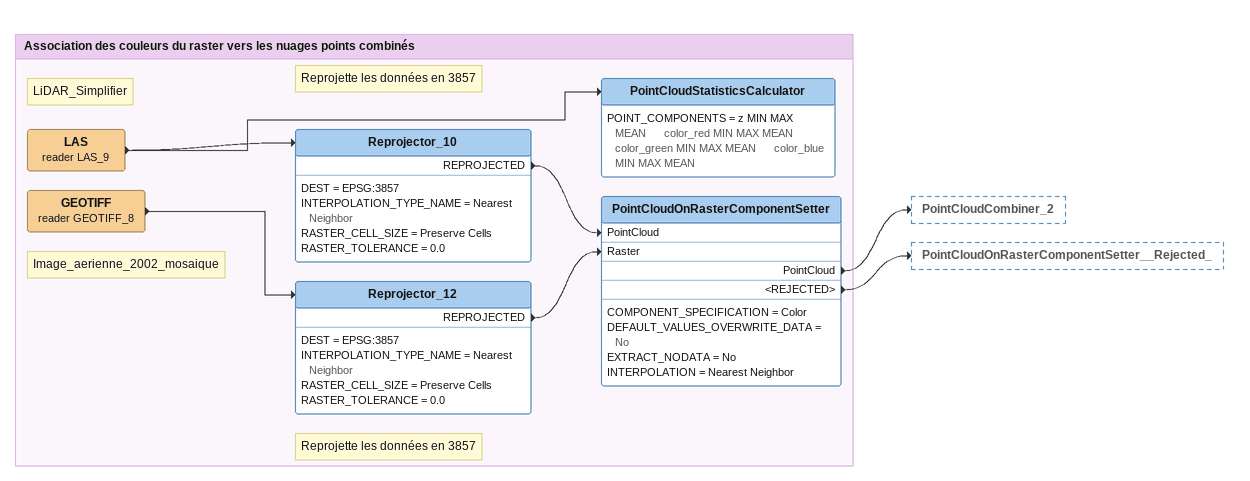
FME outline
Bookmark: Association des couleurs du raster vers les nuages points combinés
Note: LiDAR_Simplifier
LAS (reader LAS_9)
    -> Reprojector_10
    -> PointCloudStatisticsCalculator
PointCloudStatisticsCalculator
    POINT_COMPONENTS = z MIN MAX MEAN      color_red MIN MAX MEAN      color_green MIN MAX MEAN      color_blue MIN MAX MEAN
Note: Reprojette les données en 3857
Reprojector_10
    DEST = EPSG:3857
    INTERPOLATION_TYPE_NAME = Nearest Neighbor
    RASTER_CELL_SIZE = Preserve Cells
    RASTER_TOLERANCE = 0.0
    REPROJECTED -> PointCloudOnRasterComponentSetter [PointCloud]
Note: Image_aerienne_2002_mosaique
GEOTIFF (reader GEOTIFF_8)
    -> Reprojector_12
Note: Reprojette les données en 3857
Reprojector_12
    DEST = EPSG:3857
    INTERPOLATION_TYPE_NAME = Nearest Neighbor
    RASTER_CELL_SIZE = Preserve Cells
    RASTER_TOLERANCE = 0.0
    REPROJECTED -> PointCloudOnRasterComponentSetter [Raster]
PointCloudOnRasterComponentSetter
    COMPONENT_SPECIFICATION = Color
    DEFAULT_VALUES_OVERWRITE_DATA = No
    EXTRACT_NODATA = No
    INTERPOLATION = Nearest Neighbor
    PointCloud -> PointCloudCombiner_2
    <REJECTED> -> PointCloudOnRasterComponentSetter__Rejected_
